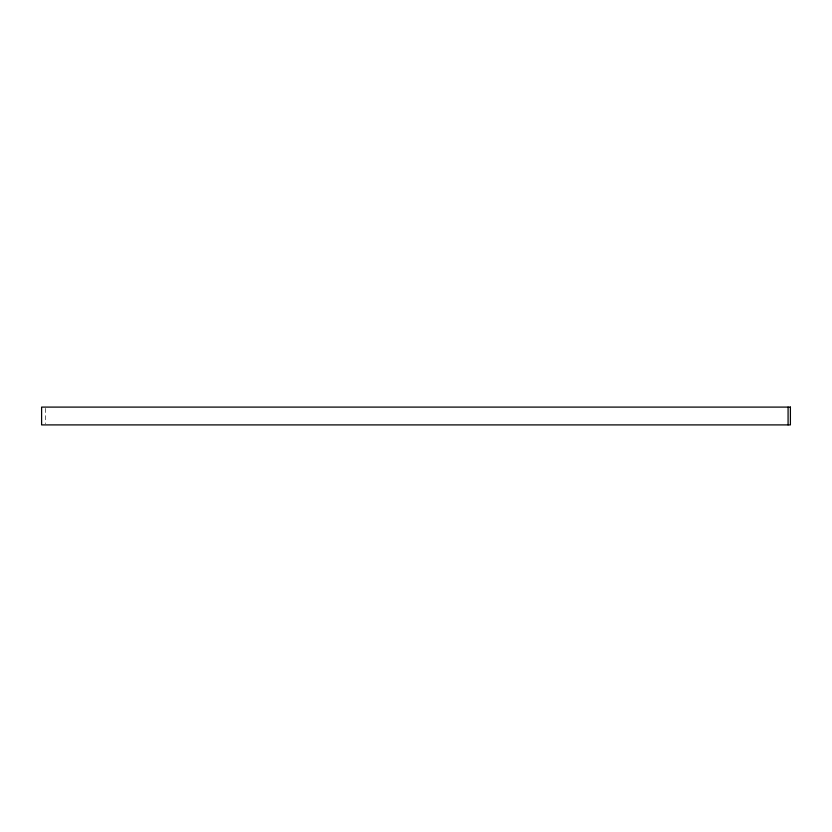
<?xml version="1.0" encoding="UTF-8"?>
<svg xmlns="http://www.w3.org/2000/svg" width="832" height="832" viewBox="0 0 832 832"><rect width="100%" height="100%" fill="white"/><g stroke="black" fill="none" stroke-linecap="round" stroke-linejoin="round"><path stroke-width="0.62" stroke-dasharray="4.16 3.12" d="M45.552 408.377L45.552 423.623"/><path stroke-width="1.25" d="M788.081 407.098L788.081 424.902M790.4 407.098L41.6 407.098L41.6 424.902L790.4 424.902L790.4 407.098"/></g></svg>
